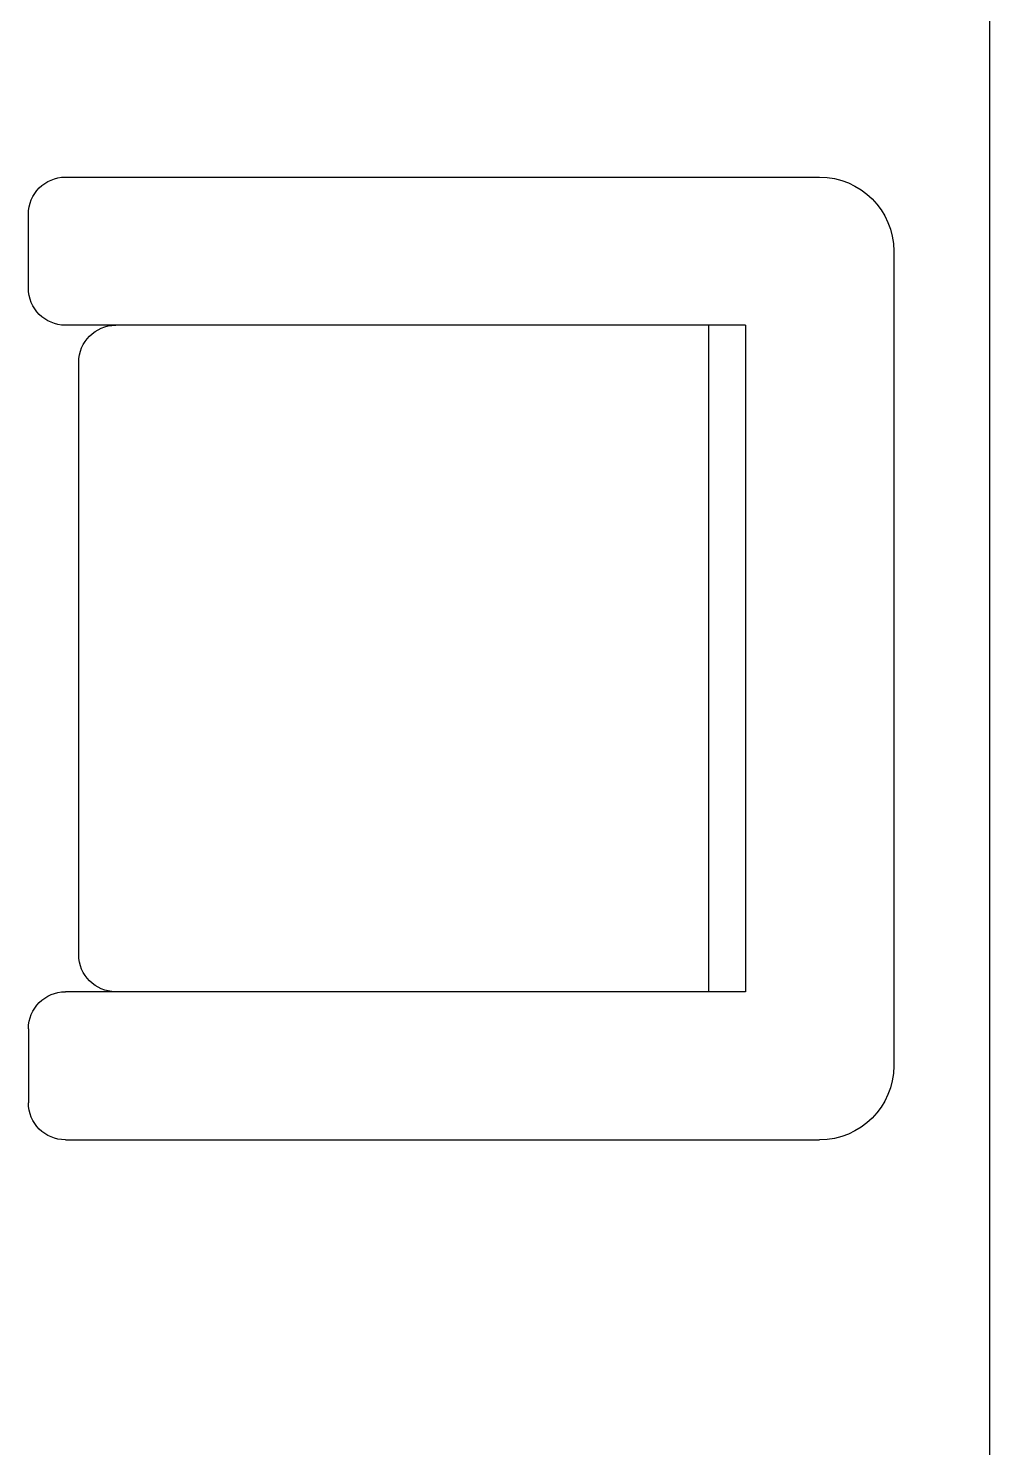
# Model space of a CAD drawing. Header units: inches. Extents: x 484217 to 497210, y -26946 to -21493.
# Drawn here: x 486509.1 to 486543.2, y -26143.9 to -26093.6 of the extents above; entities that cross this region are included whole.
import ezdxf

# ---------------------------------------------------------------- set-up
doc = ezdxf.new("R2010")
doc.units = ezdxf.units.IN
doc.header["$LTSCALE"] = 20
doc.header["$MEASUREMENT"] = 0
doc.layers.add('furniture', color=4, linetype='Continuous')
doc.layers.add('I-WALL-IN', color=3, linetype='Continuous')

# ---------------------------------------------------------------- blocks, each defined once
blk = doc.blocks.new('CH_13')
for p, q in [((275, 0), (-275, 0)), ((-325, -558.94), (-325, -50)), ((325, -558.94), (325, -50)), ((-225, -100), (-225, -558.94)), ((225, -100), (-225, -100)), ((225, -100), (225, -558.94)), ((225, -125), (-225, -125)), ((-200, -550), (200, -550)), ((-250, -583.94), (-300, -583.94)), ((250, -583.94), (300, -583.94))]:
    blk.add_line(p, q)
for centre, radius, start, end in [((-275, -50), 50, 90, 180), ((275, -50), 50, 0, 90), ((-200, -525), 25, 180, 270), ((200, -525), 25, 270, 0), ((-300, -558.94), 25, 180, 270), ((-250, -558.94), 25, 270, 0), ((250, -558.94), 25, 180, 270), ((300, -558.94), 25, 270, 0)]:
    blk.add_arc(centre, radius, start, end)

msp = doc.modelspace()

# ---------------------------------------------------------------- linework, layer by layer
at = {"layer": 'I-WALL-IN', "elevation": 6.93}
msp.add_lwpolyline([(486543.153, -26056.721), (486543.153, -26286.221)], dxfattribs=at)

# ---------------------------------------------------------------- block references
at = {"layer": 'furniture', "extrusion": (0, 0, -1), "xscale": 0.05247266525166202, "yscale": 0.05247266525166202, "zscale": -0.05247266525166202, "rotation": 90.00000000000001}
msp.add_blockref('CH_13', (-486539.759, -26115.897), dxfattribs=at)

doc.saveas('drawing.dxf')
